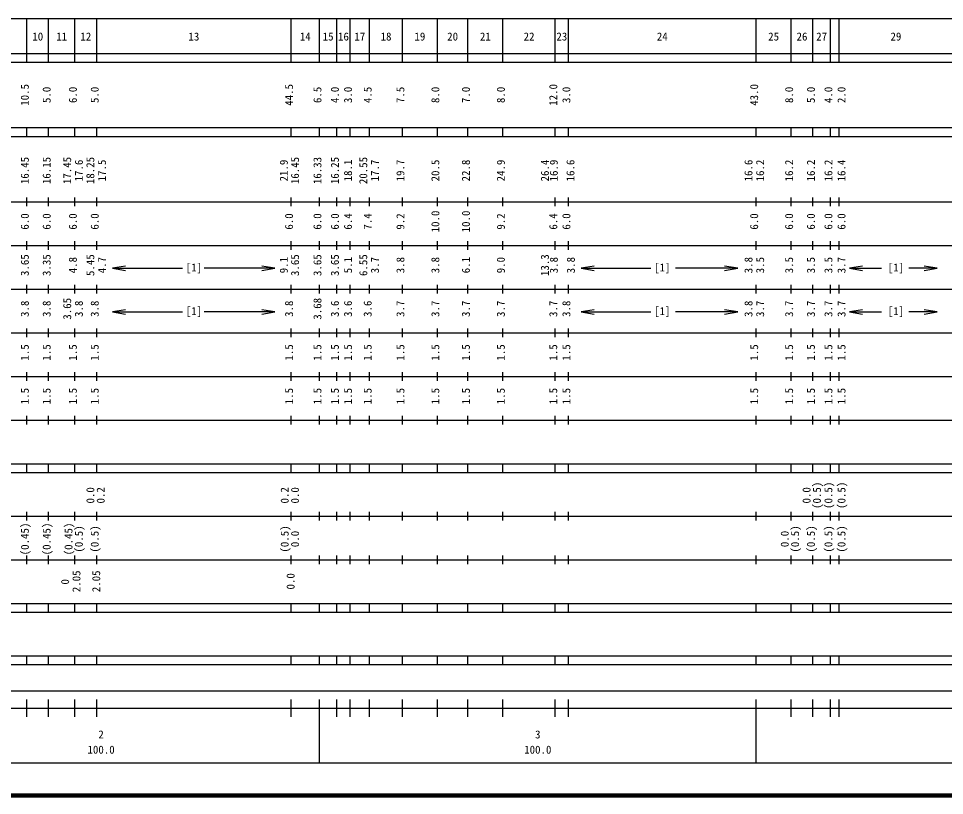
# Model space of a CAD drawing. Units: millimetres on the paper, enlarged 1000 times. Extents: x 40000 to 680000, y 20000 to 380000.
# Drawn here: x 199098 to 411120, y 20000 to 198000 of the extents above; entities that cross this region are included whole.
import ezdxf
from ezdxf.enums import TextEntityAlignment as Align

# ---------------------------------------------------------------- set-up
doc = ezdxf.new("R2010")
doc.units = ezdxf.units.MM
doc.header["$LTSCALE"] = 1000
doc.layers.add('M-TTL', color=2, linetype='Continuous', lineweight=140)
doc.layers.add('M-TTL-BAND', color=7, linetype='Continuous', lineweight=25)
doc.styles.add('ＭＳ ゴシック', font='')
doc.styles.get('ＭＳ ゴシック').set_extended_font_data('MS Gothic')

# ---------------------------------------------------------------- blocks, each defined once
blk = doc.blocks.new('open_arrow')
at = {"color": 0, "linetype": 'Continuous', "lineweight": -2}
blk.add_lwpolyline([(7.5, 1.25), (0, 0), (7.5, -1.25)], dxfattribs=at)

msp = doc.modelspace()

# ---------------------------------------------------------------- linework, layer by layer
at = {"layer": 'M-TTL'}
msp.add_line((40000, 20000), (680000, 20000), dxfattribs=at)
at = {"layer": 'M-TTL-BAND'}
for p, q in [((68000, 198000), (579000, 198000)), ((201000, 188000), (201000, 198000)), ((206000, 188000), (206000, 198000)), ((212000, 188000), (212000, 198000)), ((217000, 188000), (217000, 198000)), ((261500, 188000), (261500, 198000)), ((268000, 188000), (268000, 198000)), ((272000, 188000), (272000, 198000)), ((275000, 188000), (275000, 198000)), ((279500, 188000), (279500, 198000)), ((287000, 188000), (287000, 198000)), ((295000, 188000), (295000, 198000)), ((302000, 188000), (302000, 198000)), ((310000, 188000), (310000, 198000)), ((322000, 188000), (322000, 198000)), ((325000, 188000), (325000, 198000)), ((368000, 188000), (368000, 198000)), ((376000, 188000), (376000, 198000)), ((381000, 188000), (381000, 198000)), ((385000, 188000), (385000, 198000)), ((387000, 188000), (387000, 198000)), ((40000, 190000), (579000, 190000)), ((40000, 188000), (579000, 188000)), ((40000, 173000), (579000, 173000)), ((201000, 171000), (201000, 173000)), ((206000, 171000), (206000, 173000)), ((212000, 171000), (212000, 173000)), ((217000, 171000), (217000, 173000)), ((261500, 171000), (261500, 173000)), ((268000, 171000), (268000, 173000)), ((272000, 171000), (272000, 173000)), ((275000, 171000), (275000, 173000)), ((279500, 171000), (279500, 173000)), ((287000, 171000), (287000, 173000)), ((295000, 171000), (295000, 173000)), ((302000, 171000), (302000, 173000)), ((310000, 171000), (310000, 173000)), ((322000, 171000), (322000, 173000)), ((325000, 171000), (325000, 173000)), ((368000, 171000), (368000, 173000)), ((376000, 171000), (376000, 173000)), ((381000, 171000), (381000, 173000)), ((385000, 171000), (385000, 173000)), ((387000, 171000), (387000, 173000)), ((40000, 171000), (579000, 171000)), ((201000, 155000), (201000, 157000)), ((206000, 155000), (206000, 157000)), ((212000, 155000), (212000, 157000)), ((217000, 155000), (217000, 157000)), ((261500, 155000), (261500, 157000)), ((268000, 155000), (268000, 157000)), ((272000, 155000), (272000, 157000)), ((275000, 155000), (275000, 157000)), ((279500, 155000), (279500, 157000)), ((287000, 155000), (287000, 157000)), ((295000, 155000), (295000, 157000)), ((302000, 155000), (302000, 157000)), ((310000, 155000), (310000, 157000)), ((322000, 155000), (322000, 157000)), ((325000, 155000), (325000, 157000)), ((368000, 155000), (368000, 157000)), ((376000, 155000), (376000, 157000)), ((381000, 155000), (381000, 157000)), ((385000, 155000), (385000, 157000)), ((387000, 155000), (387000, 157000)), ((40000, 156000), (579000, 156000)), ((201000, 145000), (201000, 147000)), ((206000, 145000), (206000, 147000)), ((212000, 145000), (212000, 147000)), ((217000, 145000), (217000, 147000)), ((261500, 145000), (261500, 147000)), ((268000, 145000), (268000, 147000)), ((272000, 145000), (272000, 147000)), ((275000, 145000), (275000, 147000)), ((279500, 145000), (279500, 147000)), ((287000, 145000), (287000, 147000)), ((295000, 145000), (295000, 147000)), ((302000, 145000), (302000, 147000)), ((310000, 145000), (310000, 147000)), ((322000, 145000), (322000, 147000)), ((325000, 145000), (325000, 147000)), ((368000, 145000), (368000, 147000)), ((376000, 145000), (376000, 147000)), ((381000, 145000), (381000, 147000)), ((385000, 145000), (385000, 147000)), ((387000, 145000), (387000, 147000)), ((46000, 146000), (579000, 146000)), ((220630, 140793), (236681, 140793)), ((257806, 140793), (241637, 140793)), ((327920, 140793), (343870, 140793)), ((363786, 140793), (349495, 140793)), ((389384, 140793), (396730, 140793)), ((409452, 140793), (402932, 140793)), ((52000, 136000), (579000, 136000)), ((201000, 135000), (201000, 137000)), ((206000, 135000), (206000, 137000)), ((212000, 135000), (212000, 137000)), ((217000, 135000), (217000, 137000)), ((261500, 135000), (261500, 137000)), ((268000, 135000), (268000, 137000)), ((272000, 135000), (272000, 137000)), ((275000, 135000), (275000, 137000)), ((279500, 135000), (279500, 137000)), ((287000, 135000), (287000, 137000)), ((295000, 135000), (295000, 137000)), ((302000, 135000), (302000, 137000)), ((310000, 135000), (310000, 137000)), ((322000, 135000), (322000, 137000)), ((325000, 135000), (325000, 137000)), ((368000, 135000), (368000, 137000)), ((376000, 135000), (376000, 137000)), ((381000, 135000), (381000, 137000)), ((385000, 135000), (385000, 137000)), ((387000, 135000), (387000, 137000)), ((220630, 130793), (236681, 130793)), ((257806, 130793), (241637, 130793)), ((327920, 130793), (343870, 130793)), ((363786, 130793), (349495, 130793)), ((389384, 130793), (396730, 130793)), ((409452, 130793), (402932, 130793)), ((46000, 126000), (579000, 126000)), ((201000, 125000), (201000, 127000)), ((206000, 125000), (206000, 127000)), ((212000, 125000), (212000, 127000)), ((217000, 125000), (217000, 127000)), ((261500, 125000), (261500, 127000)), ((268000, 125000), (268000, 127000)), ((272000, 125000), (272000, 127000)), ((275000, 125000), (275000, 127000)), ((279500, 125000), (279500, 127000)), ((287000, 125000), (287000, 127000)), ((295000, 125000), (295000, 127000)), ((302000, 125000), (302000, 127000)), ((310000, 125000), (310000, 127000)), ((322000, 125000), (322000, 127000)), ((325000, 125000), (325000, 127000)), ((368000, 125000), (368000, 127000)), ((376000, 125000), (376000, 127000)), ((381000, 125000), (381000, 127000)), ((385000, 125000), (385000, 127000)), ((387000, 125000), (387000, 127000)), ((201000, 115000), (201000, 117000)), ((206000, 115000), (206000, 117000)), ((212000, 115000), (212000, 117000)), ((217000, 115000), (217000, 117000)), ((261500, 115000), (261500, 117000)), ((268000, 115000), (268000, 117000)), ((272000, 115000), (272000, 117000)), ((275000, 115000), (275000, 117000)), ((279500, 115000), (279500, 117000)), ((287000, 115000), (287000, 117000)), ((295000, 115000), (295000, 117000)), ((302000, 115000), (302000, 117000)), ((310000, 115000), (310000, 117000)), ((322000, 115000), (322000, 117000)), ((325000, 115000), (325000, 117000)), ((368000, 115000), (368000, 117000)), ((376000, 115000), (376000, 117000)), ((381000, 115000), (381000, 117000)), ((385000, 115000), (385000, 117000)), ((387000, 115000), (387000, 117000)), ((52000, 116000), (579000, 116000)), ((201000, 105000), (201000, 107000)), ((206000, 105000), (206000, 107000)), ((212000, 105000), (212000, 107000)), ((217000, 105000), (217000, 107000)), ((261500, 105000), (261500, 107000)), ((268000, 105000), (268000, 107000)), ((272000, 105000), (272000, 107000)), ((275000, 105000), (275000, 107000)), ((279500, 105000), (279500, 107000)), ((287000, 105000), (287000, 107000)), ((295000, 105000), (295000, 107000)), ((302000, 105000), (302000, 107000)), ((310000, 105000), (310000, 107000)), ((322000, 105000), (322000, 107000)), ((325000, 105000), (325000, 107000)), ((368000, 105000), (368000, 107000)), ((376000, 105000), (376000, 107000)), ((381000, 105000), (381000, 107000)), ((385000, 105000), (385000, 107000)), ((387000, 105000), (387000, 107000)), ((46000, 106000), (579000, 106000)), ((40000, 96000), (579000, 96000)), ((201000, 94000), (201000, 96000)), ((206000, 94000), (206000, 96000)), ((212000, 94000), (212000, 96000)), ((217000, 94000), (217000, 96000)), ((261500, 94000), (261500, 96000)), ((268000, 94000), (268000, 96000)), ((272000, 94000), (272000, 96000)), ((275000, 94000), (275000, 96000)), ((279500, 94000), (279500, 96000)), ((287000, 94000), (287000, 96000)), ((295000, 94000), (295000, 96000)), ((302000, 94000), (302000, 96000)), ((310000, 94000), (310000, 96000)), ((322000, 94000), (322000, 96000)), ((325000, 94000), (325000, 96000)), ((368000, 94000), (368000, 96000)), ((376000, 94000), (376000, 96000)), ((381000, 94000), (381000, 96000)), ((385000, 94000), (385000, 96000)), ((387000, 94000), (387000, 96000)), ((40000, 94000), (579000, 94000)), ((201000, 83000), (201000, 85000)), ((206000, 83000), (206000, 85000)), ((212000, 83000), (212000, 85000)), ((217000, 83000), (217000, 85000)), ((261500, 83000), (261500, 85000)), ((268000, 83000), (268000, 85000)), ((272000, 83000), (272000, 85000)), ((275000, 83000), (275000, 85000)), ((279500, 83000), (279500, 85000)), ((287000, 83000), (287000, 85000)), ((295000, 83000), (295000, 85000)), ((302000, 83000), (302000, 85000)), ((310000, 83000), (310000, 85000)), ((322000, 83000), (322000, 85000)), ((325000, 83000), (325000, 85000)), ((368000, 83000), (368000, 85000)), ((376000, 83000), (376000, 85000)), ((381000, 83000), (381000, 85000)), ((385000, 83000), (385000, 85000)), ((387000, 83000), (387000, 85000)), ((49000, 84000), (579000, 84000)), ((201000, 73000), (201000, 75000)), ((206000, 73000), (206000, 75000)), ((212000, 73000), (212000, 75000)), ((217000, 73000), (217000, 75000)), ((261500, 73000), (261500, 75000)), ((268000, 73000), (268000, 75000)), ((272000, 73000), (272000, 75000)), ((275000, 73000), (275000, 75000)), ((279500, 73000), (279500, 75000)), ((287000, 73000), (287000, 75000)), ((295000, 73000), (295000, 75000)), ((302000, 73000), (302000, 75000)), ((310000, 73000), (310000, 75000)), ((322000, 73000), (322000, 75000)), ((325000, 73000), (325000, 75000)), ((368000, 73000), (368000, 75000)), ((376000, 73000), (376000, 75000)), ((381000, 73000), (381000, 75000)), ((385000, 73000), (385000, 75000)), ((387000, 73000), (387000, 75000)), ((40000, 74000), (579000, 74000)), ((40000, 64000), (579000, 64000)), ((201000, 62000), (201000, 64000)), ((206000, 62000), (206000, 64000)), ((212000, 62000), (212000, 64000)), ((217000, 62000), (217000, 64000)), ((261500, 62000), (261500, 64000)), ((268000, 62000), (268000, 64000)), ((272000, 62000), (272000, 64000)), ((275000, 62000), (275000, 64000)), ((279500, 62000), (279500, 64000)), ((287000, 62000), (287000, 64000)), ((295000, 62000), (295000, 64000)), ((302000, 62000), (302000, 64000)), ((310000, 62000), (310000, 64000)), ((322000, 62000), (322000, 64000)), ((325000, 62000), (325000, 64000)), ((368000, 62000), (368000, 64000)), ((376000, 62000), (376000, 64000)), ((381000, 62000), (381000, 64000)), ((385000, 62000), (385000, 64000)), ((387000, 62000), (387000, 64000)), ((40000, 62000), (579000, 62000)), ((40000, 52000), (579000, 52000)), ((201000, 50000), (201000, 52000)), ((206000, 50000), (206000, 52000)), ((212000, 50000), (212000, 52000)), ((217000, 50000), (217000, 52000)), ((261500, 50000), (261500, 52000)), ((268000, 50000), (268000, 52000)), ((272000, 50000), (272000, 52000)), ((275000, 50000), (275000, 52000)), ((279500, 50000), (279500, 52000)), ((287000, 50000), (287000, 52000)), ((295000, 50000), (295000, 52000)), ((302000, 50000), (302000, 52000)), ((310000, 50000), (310000, 52000)), ((322000, 50000), (322000, 52000)), ((325000, 50000), (325000, 52000)), ((368000, 50000), (368000, 52000)), ((376000, 50000), (376000, 52000)), ((381000, 50000), (381000, 52000)), ((385000, 50000), (385000, 52000)), ((387000, 50000), (387000, 52000)), ((40000, 50000), (579000, 50000)), ((71000, 44000), (531000, 44000)), ((201000, 38000), (201000, 42000)), ((206000, 38000), (206000, 42000)), ((212000, 38000), (212000, 42000)), ((217000, 38000), (217000, 42000)), ((261500, 38000), (261500, 42000)), ((268000, 27500), (268000, 42000)), ((272000, 38000), (272000, 42000)), ((275000, 38000), (275000, 42000)), ((279500, 38000), (279500, 42000)), ((287000, 38000), (287000, 42000)), ((295000, 38000), (295000, 42000)), ((302000, 38000), (302000, 42000)), ((310000, 38000), (310000, 42000)), ((322000, 38000), (322000, 42000)), ((325000, 38000), (325000, 42000)), ((368000, 27500), (368000, 42000)), ((376000, 38000), (376000, 42000)), ((381000, 38000), (381000, 42000)), ((385000, 38000), (385000, 42000)), ((387000, 38000), (387000, 42000)), ((40000, 40000), (579000, 40000)), ((68000, 27500), (579000, 27500))]:
    msp.add_line(p, q, dxfattribs=at)

# ---------------------------------------------------------------- block references
at = {"layer": 'M-TTL-BAND', "xscale": 400, "yscale": 400}
for p in [(220630, 140793), (327920, 140793), (389384, 140793), (220630, 130793), (327920, 130793), (389384, 130793)]:
    msp.add_blockref('open_arrow', p, dxfattribs=at)
at = {"layer": 'M-TTL-BAND', "xscale": 400, "yscale": 400, "rotation": 180}
for p in [(257806, 140793), (363786, 140793), (409452, 140793), (257806, 130793), (363786, 130793), (409452, 130793)]:
    msp.add_blockref('open_arrow', p, dxfattribs=at)

# ---------------------------------------------------------------- texts
at = {"layer": 'M-TTL-BAND', "style": 'ＭＳ ゴシック'}
for s, p in [('10', (203500, 192405)), ('11', (209000, 192405)), ('12', (214500, 192405)), ('13', (239250, 192405)), ('14', (264750, 192405)), ('15', (270000, 192405)), ('16', (273500, 192405)), ('17', (277250, 192405)), ('18', (283250, 192405)), ('19', (291000, 192405)), ('20', (298500, 192405)), ('21', (306000, 192405)), ('22', (316000, 192405)), ('23', (323500, 192405)), ('24', (346500, 192405)), ('25', (372000, 192405)), ('26', (378500, 192405)), ('27', (383000, 192405)), ('29', (400000, 192405)), ('[1]', (239250, 139500)), ('[1]', (346500, 139500)), ('[1]', (400000, 139500)), ('[1]', (239250, 129500)), ('[1]', (346500, 129500)), ('[1]', (400000, 129500)), ('2', (218000, 32523)), ('3', (318000, 32523)), ('100.0', (218000, 29033)), ('100.0', (318000, 29033))]:
    msp.add_text(s, height=1833, dxfattribs=at).set_placement(p, align=Align.BOTTOM_CENTER)
for s, p in [('10.5', (202000, 180500)), ('44.5', (262500, 180500)), ('12.0', (323000, 180500)), ('43.0', (369000, 180500)), ('5.0', (207000, 180500)), ('6.0', (213000, 180500)), ('5.0', (218000, 180500)), ('6.5', (269000, 180500)), ('4.0', (273000, 180500)), ('3.0', (276000, 180500)), ('4.5', (280500, 180500)), ('7.5', (288000, 180500)), ('8.0', (296000, 180500)), ('7.0', (303000, 180500)), ('8.0', (311000, 180500)), ('3.0', (326000, 180500)), ('8.0', (377000, 180500)), ('5.0', (382000, 180500)), ('4.0', (386000, 180500)), ('2.0', (389000, 180500)), ('16.45', (202000, 163174)), ('16.15', (207000, 163174)), ('17.45', (211700, 163174)), ('17.6', (214370, 163174)), ('18.25', (217000, 163174)), ('17.5', (219670, 163174)), ('21.9', (261300, 163174)), ('16.45', (263870, 163174)), ('16.33', (269000, 163174)), ('16.25', (273000, 163174)), ('18.1', (276000, 163174)), ('20.55', (279500, 163174)), ('17.7', (282170, 163174)), ('19.7', (288000, 163174)), ('20.5', (296000, 163174)), ('22.8', (303000, 163174)), ('24.9', (311000, 163174)), ('26.4', (321086, 163174)), ('16.9', (323120, 163174)), ('16.6', (326934, 163174)), ('16.6', (367700, 163174)), ('16.2', (370370, 163174)), ('16.2', (377000, 163174)), ('16.2', (382000, 163174)), ('16.2', (386000, 163174)), ('16.4', (389000, 163174)), ('6.0', (202000, 151500)), ('6.0', (207000, 151500)), ('6.0', (213000, 151500)), ('6.0', (218000, 151500)), ('6.0', (262500, 151500)), ('6.0', (269000, 151500)), ('6.0', (273000, 151500)), ('6.4', (276000, 151500)), ('7.4', (280500, 151500)), ('9.2', (288000, 151500)), ('10.0', (296000, 151500)), ('10.0', (303000, 151500)), ('9.2', (311000, 151500)), ('6.4', (323000, 151500)), ('6.0', (326000, 151500)), ('6.0', (369000, 151500)), ('6.0', (377000, 151500)), ('6.0', (382000, 151500)), ('6.0', (386000, 151500)), ('6.0', (389000, 151500)), ('3.65', (202000, 141500)), ('3.35', (207000, 141500)), ('4.8', (213000, 141500)), ('5.45', (217000, 141500)), ('4.7', (219670, 141500)), ('9.1', (261300, 141500)), ('3.65', (263870, 141500)), ('3.65', (269000, 141500)), ('3.65', (273000, 141500)), ('5.1', (276000, 141500)), ('6.55', (279500, 141500)), ('3.7', (282170, 141500)), ('3.8', (288000, 141500)), ('3.8', (296000, 141500)), ('6.1', (303000, 141500)), ('9.0', (311000, 141500)), ('13.3', (321086, 141500)), ('3.8', (323120, 141500)), ('3.8', (327025, 141500)), ('3.8', (367700, 141500)), ('3.5', (370370, 141500)), ('3.5', (377000, 141500)), ('3.5', (382000, 141500)), ('3.5', (386000, 141500)), ('3.7', (389000, 141500)), ('3.65', (211700, 131500)), ('3.68', (269000, 131500)), ('3.8', (202000, 131500)), ('3.8', (207000, 131500)), ('3.8', (214370, 131500)), ('3.8', (218000, 131500)), ('3.8', (262500, 131500)), ('3.6', (273000, 131500)), ('3.6', (276000, 131500)), ('3.6', (280500, 131500)), ('3.7', (288000, 131500)), ('3.7', (296000, 131500)), ('3.7', (303000, 131500)), ('3.7', (311000, 131500)), ('3.7', (323000, 131500)), ('3.8', (326000, 131500)), ('3.8', (367700, 131500)), ('3.7', (370370, 131500)), ('3.7', (377000, 131500)), ('3.7', (382000, 131500)), ('3.7', (386000, 131500)), ('3.7', (389000, 131500)), ('1.5', (202000, 121500)), ('1.5', (207000, 121500)), ('1.5', (213000, 121500)), ('1.5', (218000, 121500)), ('1.5', (262500, 121500)), ('1.5', (269000, 121500)), ('1.5', (273000, 121500)), ('1.5', (276000, 121500)), ('1.5', (280500, 121500)), ('1.5', (288000, 121500)), ('1.5', (296000, 121500)), ('1.5', (303000, 121500)), ('1.5', (311000, 121500)), ('1.5', (323000, 121500)), ('1.5', (326000, 121500)), ('1.5', (369000, 121500)), ('1.5', (377000, 121500)), ('1.5', (382000, 121500)), ('1.5', (386000, 121500)), ('1.5', (389000, 121500)), ('1.5', (202000, 111500)), ('1.5', (207000, 111500)), ('1.5', (213000, 111500)), ('1.5', (218000, 111500)), ('1.5', (262500, 111500)), ('1.5', (269000, 111500)), ('1.5', (273000, 111500)), ('1.5', (276000, 111500)), ('1.5', (280500, 111500)), ('1.5', (288000, 111500)), ('1.5', (296000, 111500)), ('1.5', (303000, 111500)), ('1.5', (311000, 111500)), ('1.5', (323000, 111500)), ('1.5', (326000, 111500)), ('1.5', (369000, 111500)), ('1.5', (377000, 111500)), ('1.5', (382000, 111500)), ('1.5', (386000, 111500)), ('1.5', (389000, 111500)), ('(0.5)', (383370, 88764)), ('(0.5)', (386000, 88764)), ('(0.5)', (389000, 88764)), ('0.0', (217000, 88764)), ('0.2', (219370, 88764)), ('0.2', (261500, 88764)), ('0.0', (263870, 88764)), ('0.0', (381000, 88764)), ('(0.45)', (202000, 78764)), ('(0.45)', (207000, 78764)), ('(0.45)', (212000, 78764)), ('(0.5)', (214370, 78764)), ('(0.5)', (218000, 78764)), ('(0.5)', (261500, 78764)), ('(0.5)', (378370, 78764)), ('(0.5)', (382000, 78764)), ('(0.5)', (386000, 78764)), ('(0.5)', (389000, 78764)), ('0.0', (263870, 78764)), ('0.0', (376000, 78764)), ('2.05', (213822, 69061)), ('2.05', (218351, 69061)), ('0.0', (262851, 69061)), ('0', (211217, 68948))]:
    msp.add_text(s, height=1833, rotation=90, dxfattribs=at).set_placement(p, align=Align.BOTTOM_CENTER)

doc.saveas('drawing.dxf')
